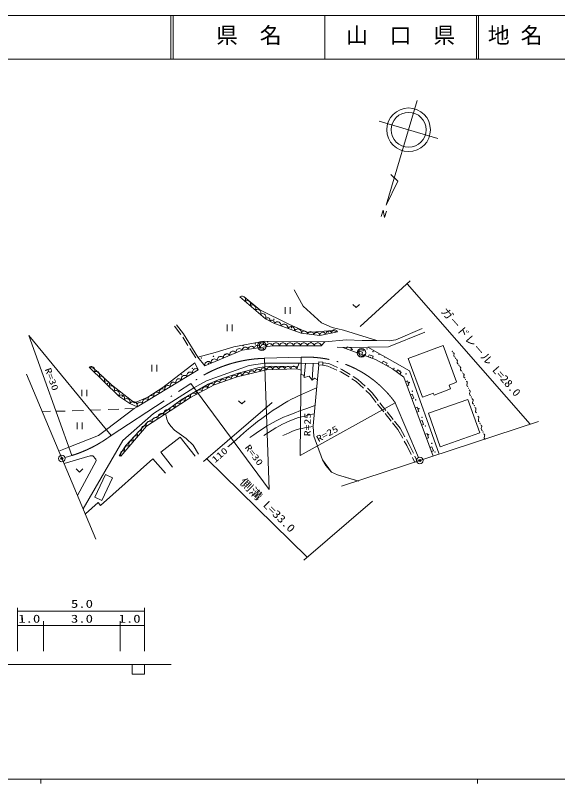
# Model space of a CAD drawing. Units: millimetres, scale not verified. Extents: x 40000 to 680000, y 20000 to 380000.
# Drawn here: x 262127 to 386362, y 204000 to 380000 of the extents above; entities that cross this region are included whole.
import ezdxf
from ezdxf.enums import TextEntityAlignment as Align

# ---------------------------------------------------------------- set-up
doc = ezdxf.new("R2010")
doc.units = ezdxf.units.MM
doc.header["$LTSCALE"] = 1000
doc.header["$PDMODE"] = 32
doc.header["$PDSIZE"] = 500
doc.linetypes.add('USER1', pattern=[18.5, 14.557377, -1.819672, 0.303279, -1.819672])
doc.linetypes.add('USER2', pattern=[3, 2.25, -0.75])
for name, color, linetype, lineweight in [('M-BGD', 7, 'Continuous', 13), ('M-BGD-CRST', 7, 'Continuous', 13), ('M-BMK-LINE', 2, 'Continuous', 13), ('M-BMK-SRVR', 3, 'Continuous', 13), ('M-STR-HTXT', 7, 'Continuous', 13), ('M-TTL-BAND', 7, 'Continuous', 13), ('M-TTL-LINE', 7, 'Continuous', 13), ('M-TTL-TXT', 7, 'Continuous', 13)]:
    doc.layers.add(name, color=color, linetype=linetype, lineweight=lineweight)
doc.layers.add('M-OTRS', color=6, linetype='Continuous')
doc.styles.add('ＭＳ ゴシック', font='')
doc.styles.get('ＭＳ ゴシック').set_extended_font_data('MS Gothic')

# ---------------------------------------------------------------- blocks, each defined once
blk = doc.blocks.new('BUHIN15')
at = {"color": 6, "linetype": 'Continuous', "lineweight": 13}
for radius in [50, 1.5]:
    blk.add_circle((0, 0), radius, dxfattribs=at)
blk = doc.blocks.new('BUHIN1')
at = {"color": 7, "linetype": 'Continuous', "lineweight": 13}
blk.add_lwpolyline([(-459, 456), (-556, 420), (-628, 352), (-686, 259), (-720, 145), (-727, -50), (-703, -206), (-598, -369), (-462, -469), (-263, -516), (227, -533), (438, -501), (565, -430), (675, -289), (722, -110), (728, 80), (718, 225), (676, 302), (613, 374), (545, 406)], dxfattribs=at)
blk.add_circle((0, 0), 1000, dxfattribs=at)
blk = doc.blocks.new('BUHIN6')
at = {"color": 7, "linetype": 'Continuous', "lineweight": 13}
blk.add_lwpolyline([(-382, -737), (352, -12), (-330, 762)], dxfattribs=at)
blk = doc.blocks.new('BUHIN8')
at = {"color": 3, "linetype": 'Continuous', "lineweight": 13}
for radius in [750, 22.5]:
    blk.add_circle((0, 0), radius, dxfattribs=at)
blk = doc.blocks.new('BUHIN5')
at = {"color": 7, "linetype": 'Continuous', "lineweight": 13}
for p, q in [((770, 547), (-730, 600)), ((-770, -551), (729, -603))]:
    blk.add_line(p, q, dxfattribs=at)
blk = doc.blocks.new('BUHIN2')
at = {"color": 7, "linetype": 'Continuous', "lineweight": 13}
blk.add_lwpolyline([(749.5, -26.2), (699.3, 148.2), (614.5, 297.5), (474.1, 467.5), (312.3, 563.2), (138.2, 625.6), (-94.2, 633.7), (-272.3, 583.6), (-440.3, 499.4), (-592.3, 339.6), (-683.6, 196.5), (-749.5, 26.2)], dxfattribs=at)
blk = doc.blocks.new('BUHIN10')
at = {"color": 7, "linetype": 'Continuous', "lineweight": 13}
blk.add_lwpolyline([(500, -17), (517, 482), (-482, 517), (-500, 17)], dxfattribs=at)
blk = doc.blocks.new('BUHIN11')
at = {"color": 7, "linetype": 'Continuous', "lineweight": 13}
blk.add_lwpolyline([(999.4, -34.9), (881.1, -125.8), (799.6, -168), (699, -184.5), (599.6, -166), (530.5, -138.6), (349.8, -12.2), (218.2, 87.4), (119.8, 135.9), (45.4, 153.5), (-49.9, 146.8), (-146.6, 100.2), (-269.8, 9.4)], dxfattribs=at)
blk.add_circle((-649.6, 22.7), 30, dxfattribs=at)

msp = doc.modelspace()

# ---------------------------------------------------------------- linework, layer by layer
at = {"layer": 'M-BGD'}
for p, q in [((328065, 313370), (326033, 317095)), ((319429, 310491), (313587, 315487)), ((314518, 315487), (318159, 312523)), ((328065, 313370), (332298, 309560)), ((318159, 312523), (324763, 309221)), ((321461, 309391), (319429, 310491)), ((298601, 308798), (300013, 306870)), ((299024, 309137), (300633, 307020)), ((327642, 307189), (321461, 309391)), ((324763, 309221), (329081, 307359)), ((334669, 308459), (332298, 309560)), ((334669, 308459), (337294, 307867)), ((355328, 308290), (349316, 305665)), ((300469, 306256), (301657, 304374)), ((300633, 307020), (303935, 301686)), ((331875, 306681), (327642, 307189)), ((329081, 307359), (334754, 307782)), ((335939, 307528), (331875, 306681)), ((334754, 307782), (335939, 307528)), ((344914, 305496), (337294, 307867)), ((355920, 307443), (347623, 304057)), ((312148, 304057), (319090, 305327)), ((319090, 305327), (333060, 305242)), ((333060, 305242), (332214, 304311)), ((337971, 305665), (333060, 305242)), ((341612, 305496), (337971, 305665)), ((341612, 305496), (344914, 305496)), ((347792, 305411), (344914, 305496)), ((349316, 305665), (347792, 305411)), ((302113, 303720), (303499, 301542)), ((303935, 301686), (307914, 302787)), ((314095, 303295), (305544, 299739)), ((307914, 302787), (312148, 304057)), ((321038, 304311), (314095, 303295)), ((332214, 304311), (321038, 304311)), ((329081, 304311), (332214, 304311)), ((335854, 303972), (337124, 303887)), ((337124, 303887), (342882, 303972)), ((339834, 302956), (337124, 303887)), ((344660, 301178), (339834, 302956)), ((347623, 304057), (342882, 303972)), ((342882, 303972), (352449, 298553)), ((352135, 301403), (360135, 304362)), ((360135, 304362), (363221, 296020)), ((305544, 299739), (303935, 301686)), ((348554, 299061), (344660, 301178)), ((352135, 301403), (355412, 292542)), ((285816, 292796), (279043, 299400)), ((279043, 299400), (280059, 299146)), ((295892, 294743), (303258, 300416)), ((303258, 300416), (304020, 298807)), ((303258, 300416), (304020, 298807)), ((315704, 299823), (305882, 296267)), ((313248, 298045), (317990, 299315)), ((319260, 300331), (315704, 299823)), ((317990, 299315), (320784, 299654)), ((319260, 300331), (327557, 300331)), ((320784, 299654), (326795, 299485)), ((326626, 299061), (327123, 300320)), ((327557, 300331), (331536, 300247)), ((328319, 297029), (328575, 300327)), ((330097, 296437), (330357, 300182)), ((330351, 285938), (331621, 299908)), ((331622, 300612), (331585, 299945)), ((331585, 299945), (332558, 299891)), ((332595, 300558), (331622, 300612)), ((332558, 299891), (332595, 300558)), ((280059, 299146), (284123, 295336)), ((304020, 298807), (290050, 290341)), ((308676, 296521), (313248, 298045)), ((319683, 298807), (312910, 297199)), ((326626, 299061), (319683, 298807)), ((327586, 298723), (326626, 299061)), ((327642, 297707), (327586, 298723)), ((328207, 297594), (327642, 297707)), ((328319, 297029), (328207, 297594)), ((351094, 297114), (348554, 299061)), ((352449, 298553), (359256, 279489)), ((305882, 296267), (303004, 294659)), ((306306, 295505), (308676, 296521)), ((312910, 297199), (307660, 295336)), ((329406, 297326), (328319, 297029)), ((330097, 296437), (329406, 297326)), ((330690, 296861), (330097, 296437)), ((331309, 296476), (330690, 296861)), ((357830, 279020), (351094, 297114)), ((361515, 295303), (363230, 295938)), ((284123, 295336), (289457, 291272)), ((292505, 292542), (295892, 294743)), ((303004, 294659), (293775, 288817)), ((300125, 291949), (306306, 295505)), ((307660, 295336), (302242, 292457)), ((342882, 294489), (343898, 293558)), ((358051, 293001), (361847, 294406)), ((361847, 294406), (361514, 295307)), ((288356, 291103), (285816, 292796)), ((289457, 291272), (292505, 292542)), ((302242, 292457), (297585, 289409)), ((355412, 292542), (357903, 293463)), ((357883, 293456), (358051, 293001)), ((290050, 290341), (288356, 291103)), ((295722, 288732), (300125, 291949)), ((365826, 292034), (356758, 288844)), ((368536, 284329), (365826, 292034)), ((270153, 289325), (268375, 289240)), ((271423, 289325), (273540, 289325)), ((277773, 289494), (275148, 289409)), ((281668, 289663), (279212, 289579)), ((289372, 289917), (283022, 285091)), ((283368, 289741), (285821, 289760)), ((293775, 288817), (286748, 282636)), ((287180, 289855), (289372, 289917)), ((290050, 290341), (289372, 289917)), ((297585, 289409), (292166, 285853)), ((292505, 286869), (295722, 288732)), ((356758, 288844), (359468, 281139)), ((296569, 288563), (296823, 287462)), ((296823, 287462), (297162, 286700)), ((292166, 285853), (286324, 278995)), ((287425, 281451), (292505, 286869)), ((297162, 286700), (297754, 285853)), ((297754, 285853), (298601, 285007)), ((330520, 283567), (330359, 285825)), ((281160, 283737), (274386, 281112)), ((283022, 285091), (281160, 283737)), ((299871, 283398), (295468, 279927)), ((298601, 285007), (301226, 283059)), ((299871, 283398), (303301, 279047)), ((332468, 278149), (330520, 283567)), ((368536, 284329), (359468, 281139)), ((286748, 282636), (277640, 266974)), ((301226, 283059), (302834, 281535)), ((274386, 281112), (272100, 280181)), ((285901, 279080), (287425, 281451)), ((295468, 279927), (298154, 276521)), ((302834, 281535), (304104, 279503)), ((279297, 279080), (273287, 277302)), ((279297, 279080), (279890, 279080)), ((279890, 279080), (280567, 278318)), ((280567, 278318), (280652, 277979)), ((293606, 278403), (281668, 267735)), ((285901, 279080), (286324, 278995)), ((286324, 278995), (285901, 279080)), ((293606, 278403), (296549, 275110)), ((332468, 278149), (333230, 276879)), ((334584, 275355), (332468, 278149)), ((280652, 277979), (276361, 270010)), ((333230, 276879), (334584, 275355)), ((282765, 274839), (280329, 269630)), ((284377, 274085), (282765, 274839)), ((334584, 275355), (335939, 274762)), ((335939, 274762), (334584, 275355)), ((335939, 274762), (340850, 273323)), ((340539, 273342), (335939, 274762)), ((284377, 274085), (281922, 268835)), ((280310, 269589), (281922, 268835)), ((281075, 268399), (278167, 265800)), ((281668, 267735), (281073, 268401))]:
    msp.add_line(p, q, dxfattribs=at)
at = {"layer": 'M-BGD', "linetype": 'USER2'}
for p, q in [((332504, 299841), (333740, 299665)), ((332588, 300435), (333907, 300247)), ((333740, 299665), (336672, 298361)), ((333907, 300247), (336955, 298892)), ((336672, 298361), (340230, 296127)), ((336955, 298892), (340596, 296606)), ((340230, 296127), (343450, 293156)), ((340596, 296606), (343898, 293558)), ((343450, 293156), (345116, 290906)), ((343898, 293558), (345591, 291272)), ((345116, 290906), (346816, 288780)), ((345591, 291272), (347284, 289155)), ((346816, 288780), (348507, 286667)), ((347284, 289155), (348978, 287039)), ((348978, 287039), (350248, 285430)), ((348507, 286667), (349749, 285094)), ((350248, 285430), (352364, 281705)), ((349749, 285094), (351832, 281427)), ((352364, 281705), (354212, 277832)), ((351832, 281427), (353670, 277574))]:
    msp.add_line(p, q, dxfattribs=at)
at = {"layer": 'M-BGD'}
for points in [[(331142, 294640), (329745, 294072), (328347, 293483), (326992, 292870), (326193, 292480), (325393, 292067), (324576, 291622), (323759, 291154), (322918, 290649), (322087, 290126), (321224, 289558), (320364, 288968), (318589, 287677), (317629, 286938), (316674, 286178), (315561, 285264), (314454, 284328), (312763, 282860), (311076, 281371), (310807, 281132)], [(330774, 290589), (328915, 289952), (327051, 289292), (326376, 289044), (325375, 288662), (324372, 288258), (323581, 287920), (322789, 287559), (321858, 287101), (321163, 286731), (320477, 286343), (319681, 285868), (318894, 285374), (317815, 284667), (316745, 283942), (315845, 283323)], [(330603, 288709), (329472, 288473), (328339, 288216), (327652, 288041), (326962, 287844), (326376, 287656), (325806, 287451), (325234, 287224), (324623, 286959), (324011, 286671), (323326, 286324), (322647, 285958), (321819, 285485), (320989, 284988), (319035, 283763)], [(330359, 285825), (329375, 285679), (328397, 285512), (327800, 285391), (327208, 285251), (326483, 285042), (325985, 284871), (325484, 284677), (324833, 284398), (324179, 284096), (323392, 283717)]]:
    msp.add_lwpolyline(points, dxfattribs=at)
for centre in [(316062, 313859), (321341, 310377), (325385, 308467), (333810, 307456), (317105, 304746), (319904, 305156), (327105, 304780), (329904, 305190), (314307, 304337), (324307, 304371), (339334, 303493), (340698, 302869), (342686, 303609), (344050, 302985), (304716, 301504), (307515, 301913), (310314, 302323), (342062, 302245), (345414, 302361), (306321, 300309), (347518, 299749), (300228, 297678), (302647, 299144), (311889, 297463), (313883, 297622), (348882, 299125), (350246, 298501), (351611, 297877), (283259, 295663), (352351, 295889), (306068, 294991), (353091, 293901), (286667, 292768), (302240, 292678), (298412, 290365), (353831, 291913), (354571, 289925), (355311, 287937), (356051, 285949), (356791, 283961), (357531, 281973), (358271, 279985)]:
    msp.add_circle(centre, 50, dxfattribs=at)
for centre, start, end in [((317297, 312286), 344.58951, 114.33723), ((343426, 301621), 352.6339, 146.91633), ((346778, 301737), 120.98873, 359.95435), ((346154, 300373), 324.29252, 158.64554), ((279851, 298558), 6.72354, 84.72425), ((297809, 296212), 211.22938, 43.97455), ((294584, 288053), 189.64126, 50.50975)]:
    msp.add_arc(centre, 50, start, end, dxfattribs=at)
at = {"layer": 'M-BGD-CRST'}
for p, q in [((262636, 234331), (262636, 244260)), ((262636, 243499), (284279, 243499)), ((286172, 243499), (281427, 243499)), ((285470, 243499), (289803, 243499)), ((291696, 243499), (286951, 243499)), ((291696, 244260), (291696, 234331)), ((268566, 241243), (268566, 234331)), ((286172, 234331), (286172, 241243)), ((262636, 240243), (268566, 240243)), ((268566, 240243), (283668, 240243)), ((286172, 240243), (283668, 240243)), ((285470, 240243), (289193, 240243)), ((291696, 240243), (289193, 240243)), ((255671, 231307), (291696, 231307)), ((281439, 231307), (288907, 231307)), ((288907, 231307), (288907, 229060)), ((291696, 231307), (292937, 231307)), ((291696, 231307), (291696, 229060)), ((292070, 231307), (293935, 231307)), ((292070, 231307), (297806, 231307)), ((288907, 229060), (291696, 229060))]:
    msp.add_line(p, q, dxfattribs=at)
at = {"layer": 'M-BMK-LINE'}
for p, q in [((275064, 279165), (265242, 306681)), ((265242, 306681), (284038, 283737)), ((320276, 271375), (319175, 301432)), ((327642, 301686), (327388, 279165)), ((264650, 297791), (280567, 260030)), ((302326, 295675), (320276, 271375)), ((327388, 279165), (349147, 291272)), ((336870, 272137), (381955, 286943))]:
    msp.add_line(p, q, dxfattribs=at)
at = {"layer": 'M-BMK-LINE', "linetype": 'USER1'}
for p, q in [((319175, 301432), (327642, 301686)), ((284038, 283737), (302326, 295675)), ((349147, 291272), (354505, 278715)), ((273504, 278706), (275064, 279165))]:
    msp.add_line(p, q, dxfattribs=at)
for centre, radius, start, end in [((320014, 271444), 30000, 91.60147, 126.12726), ((328823, 276714), 25000, 35.61414, 92.70782), ((266126, 307803), 30000, 287.3342, 306.6609)]:
    msp.add_arc(centre, radius, start, end, dxfattribs=at)
at = {"layer": 'M-BMK-SRVR'}
for p, q in [((347096, 336527), (354207, 360494)), ((345505, 355774), (358927, 351792)), ((349761, 341995), (348128, 343522)), ((347096, 336527), (349761, 341995)), ((346378, 335387), (345945, 333900)), ((346705, 333676), (346378, 335387)), ((347144, 335155), (346705, 333676))]:
    msp.add_line(p, q, dxfattribs=at)
for radius in [5000, 4000]:
    msp.add_circle((352216, 353784), radius, dxfattribs=at)
at = {"layer": 'M-OTRS'}
for p in [(272784, 278493), (354800, 278025)]:
    msp.add_point(p, dxfattribs=at)
at = {"layer": 'M-STR-HTXT'}
for p, q in [((341084, 308714), (352596, 319151)), ((351855, 318480), (380094, 286332)), ((320966, 291298), (305216, 277785)), ((305975, 278436), (328985, 255876)), ((328226, 255225), (343975, 268738))]:
    msp.add_line(p, q, dxfattribs=at)
at = {"layer": 'M-TTL-BAND'}
for p, q in [((40000, 205000), (579000, 205000)), ((268000, 205000), (268000, 204000)), ((368000, 205000), (368000, 204000))]:
    msp.add_line(p, q, dxfattribs=at)
at = {"layer": 'M-TTL-LINE'}
for p, q in [((680000, 380000), (40000, 380000)), ((297750, 380000), (297750, 370000)), ((298250, 380000), (298250, 370000)), ((333000, 380000), (333000, 370000)), ((367750, 380000), (367750, 370000)), ((368250, 380000), (368250, 370000)), ((40000, 370000), (680000, 370000))]:
    msp.add_line(p, q, dxfattribs=at)

# ---------------------------------------------------------------- block references
at = {"layer": 'M-BGD'}
for name, p, xscale, yscale, rotation in [('BUHIN2', (314172, 314987), 1.024924, 1.024924, 321.46337), ('BUHIN2', (315340, 313988), 1.024924, 1.024924, 321.46337), ('BUHIN2', (316508, 312989), 1.024924, 1.024924, 321.46337), ('BUHIN2', (317677, 311990), 1.024924, 1.024924, 321.46337), ('BUHIN2', (318845, 310991), 1.024924, 1.024924, 321.46337), ('BUHIN2', (319937, 310216), 0.7702129, 0.7702129, 333.57169), ('BUHIN2', (320953, 309666), 0.7702129, 0.7702129, 333.57169), ('BUHIN2', (322234, 309116), 1.093584, 1.093584, 342.39133), ('BUHIN2', (323779, 308565), 1.093584, 1.093584, 342.39133), ('BUHIN2', (325324, 308015), 1.093584, 1.093584, 342.39133), ('BUHIN2', (326870, 307464), 1.093584, 1.093584, 342.39133), ('BUHIN2', (335262, 307387), 0.9225199, 0.9225199, 13.7728), ('BUHIN2', (328348, 307104), 0.9474181, 0.9474181, 355.15668), ('BUHIN2', (329759, 306935), 0.9474181, 0.9474181, 355.15668), ('BUHIN2', (331170, 306766), 0.9474181, 0.9474181, 355.15668), ('BUHIN2', (332553, 306822), 0.9225199, 0.9225199, 13.7728), ('BUHIN2', (333907, 307105), 0.9225199, 0.9225199, 13.7728), ('BUHIN2', (317567, 303803), 0.9355948, 0.9355948, 10.32521), ('BUHIN2', (318955, 304006), 0.9355948, 0.9355948, 10.32521), ('BUHIN2', (320344, 304209), 0.9355948, 0.9355948, 10.32521), ('BUHIN2', (321837, 304311), 1.064381, 1.064381, 2), ('BUHIN2', (323433, 304311), 1.064381, 1.064381, 2), ('BUHIN2', (325030, 304311), 1.064381, 1.064381, 2), ('BUHIN2', (326626, 304311), 1.064381, 1.064381, 2), ('BUHIN2', (328223, 304311), 1.064381, 1.064381, 2), ('BUHIN2', (329819, 304311), 1.064381, 1.064381, 2), ('BUHIN2', (331416, 304311), 1.064381, 1.064381, 2), ('BUHIN2', (310532, 301813), 1.028992, 1.028992, 24.58036), ('BUHIN2', (311958, 302406), 1.028992, 1.028992, 24.58036), ('BUHIN2', (313383, 302999), 1.028992, 1.028992, 24.58036), ('BUHIN2', (314790, 303397), 0.9355948, 0.9355948, 10.32521), ('BUHIN2', (316178, 303600), 0.9355948, 0.9355948, 10.32521), ('BUHIN11', (362482, 302501), 0.8804544, 0.8804544, 297.64099), ('BUHIN2', (307682, 300628), 1.028992, 1.028992, 24.58036), ('BUHIN2', (309107, 301221), 1.028992, 1.028992, 24.58036), ('BUHIN11', (363244, 300914), 0.8804544, 0.8804544, 297.64099), ('BUHIN2', (279608, 298850), 1.05108, 1.05108, 317.72382), ('BUHIN2', (303385, 298422), 0.9900031, 0.9900031, 33.2164), ('BUHIN2', (306257, 300035), 1.028992, 1.028992, 24.58036), ('BUHIN2', (319006, 298646), 0.9281683, 0.9281683, 15.35553), ('BUHIN2', (320378, 298832), 0.9263517, 0.9263517, 4.09514), ('BUHIN2', (321766, 298883), 0.9263517, 0.9263517, 4.09514), ('BUHIN2', (323155, 298934), 0.9263517, 0.9263517, 4.09514), ('BUHIN2', (324543, 298985), 0.9263517, 0.9263517, 4.09514), ('BUHIN2', (325932, 299036), 0.9263517, 0.9263517, 4.09514), ('BUHIN11', (364006, 299326), 0.8804544, 0.8804544, 297.64099), ('BUHIN2', (280737, 297749), 1.05108, 1.05108, 317.72382), ('BUHIN2', (281865, 296648), 1.05108, 1.05108, 317.72382), ('BUHIN2', (300845, 296883), 0.9900031, 0.9900031, 33.2164), ('BUHIN2', (302115, 297653), 0.9900031, 0.9900031, 33.2164), ('BUHIN2', (312254, 296966), 0.9284586, 0.9284586, 21.5376), ('BUHIN2', (313588, 297360), 0.9281683, 0.9281683, 15.35553), ('BUHIN2', (314942, 297681), 0.9281683, 0.9281683, 15.35553), ('BUHIN2', (316297, 298003), 0.9281683, 0.9281683, 15.35553), ('BUHIN2', (317651, 298325), 0.9281683, 0.9281683, 15.35553), ('BUHIN11', (364768, 297739), 0.8804544, 0.8804544, 297.64099), ('BUHIN2', (282994, 295548), 1.05108, 1.05108, 317.72382), ('BUHIN2', (298305, 295344), 0.9900031, 0.9900031, 33.2164), ('BUHIN2', (299575, 296113), 0.9900031, 0.9900031, 33.2164), ('BUHIN2', (306983, 294976), 1.022572, 1.022572, 29.98505), ('BUHIN2', (308317, 295569), 0.9284586, 0.9284586, 21.5376), ('BUHIN2', (309629, 296035), 0.9284586, 0.9284586, 21.5376), ('BUHIN2', (310942, 296500), 0.9284586, 0.9284586, 21.5376), ('BUHIN11', (365482, 295941), 1.057603, 1.057603, 290.33219), ('BUHIN2', (284123, 294447), 1.05108, 1.05108, 317.72382), ('BUHIN2', (285252, 293346), 1.05108, 1.05108, 317.72382), ('BUHIN2', (294495, 293035), 0.9900031, 0.9900031, 33.2164), ('BUHIN2', (295765, 293804), 0.9900031, 0.9900031, 33.2164), ('BUHIN2', (297035, 294574), 0.9900031, 0.9900031, 33.2164), ('BUHIN2', (304274, 293537), 1.022572, 1.022572, 29.98505), ('BUHIN2', (305629, 294256), 1.022572, 1.022572, 29.98505), ('BUHIN11', (366147, 293933), 1.057603, 1.057603, 290.33219), ('BUHIN2', (286451, 292373), 1.017509, 1.017509, 328.3153), ('BUHIN2', (287721, 291526), 1.017509, 1.017509, 328.3153), ('BUHIN2', (291955, 291495), 0.9900031, 0.9900031, 33.2164), ('BUHIN2', (293225, 292265), 0.9900031, 0.9900031, 33.2164), ('BUHIN2', (300496, 291314), 0.9276281, 0.9276281, 35.20477), ('BUHIN2', (301660, 292076), 0.9276281, 0.9276281, 35.20477), ('BUHIN2', (302920, 292817), 1.022572, 1.022572, 29.98505), ('BUHIN11', (366813, 291925), 1.057603, 1.057603, 290.33219), ('BUHIN2', (289203, 290722), 1.238325, 1.238325, 337.78063), ('BUHIN2', (290685, 290726), 0.9900031, 0.9900031, 33.2164), ('BUHIN2', (298167, 289790), 0.9276281, 0.9276281, 35.20477), ('BUHIN2', (299332, 290552), 0.9276281, 0.9276281, 35.20477), ('BUHIN11', (367478, 289918), 1.057603, 1.057603, 290.33219), ('BUHIN2', (295553, 288076), 1.080264, 1.080264, 35.27318), ('BUHIN2', (296908, 288965), 1.080264, 1.080264, 35.27318), ('BUHIN11', (368143, 287910), 1.057603, 1.057603, 290.33219), ('BUHIN2', (292844, 286298), 1.080264, 1.080264, 35.27318), ('BUHIN2', (294198, 287187), 1.080264, 1.080264, 35.27318), ('BUHIN2', (290706, 284139), 1.000994, 1.000994, 51.57397), ('BUHIN2', (291679, 285282), 1.000994, 1.000994, 51.57397), ('BUHIN11', (368808, 285902), 1.057603, 1.057603, 290.33219), ('BUHIN2', (289732, 282996), 1.000994, 1.000994, 51.57397), ('BUHIN11', (369474, 283894), 1.057603, 1.057603, 290.33219), ('BUHIN2', (287785, 280710), 1.000994, 1.000994, 51.57397), ('BUHIN2', (288758, 281853), 1.000994, 1.000994, 51.57397), ('BUHIN2', (286811, 279567), 1.000994, 1.000994, 51.57397)]:
    msp.add_blockref(name, p, dxfattribs=dict(at, xscale=xscale, yscale=yscale, rotation=rotation))
for name, p, rotation in [('BUHIN6', (340213, 313429), 272), ('BUHIN5', (324502, 312369), 272), ('BUHIN5', (311202, 308418), 272), ('BUHIN1', (318581, 304259), 272), ('BUHIN10', (338479, 303422), 343.0403), ('BUHIN1', (341442, 302680), 272), ('BUHIN10', (341041, 302512), 341.77518), ('BUHIN10', (343454, 301623), 341.77518), ('BUHIN5', (293949, 299165), 272), ('BUHIN10', (346607, 300120), 333.46889), ('BUHIN10', (349824, 298088), 324.52849), ('BUHIN10', (351656, 295606), 292.41934), ('BUHIN5', (277950, 293478), 272), ('BUHIN10', (352778, 292591), 292.41934), ('BUHIN6', (313997, 291358), 272), ('BUHIN10', (353901, 289575), 292.41934), ('BUHIN10', (355024, 286559), 292.41934), ('BUHIN5', (276890, 285961), 272), ('BUHIN10', (356146, 283544), 292.41934), ('BUHIN10', (357269, 280528), 292.41934), ('BUHIN6', (276810, 275738), 272)]:
    msp.add_blockref(name, p, dxfattribs=dict(at, rotation=rotation))
at = {"layer": 'M-BMK-SRVR', "rotation": 272}
for p in [(272784, 278494), (354800, 278025)]:
    msp.add_blockref('BUHIN8', p, dxfattribs=at)
at = {"layer": 'M-OTRS', "rotation": 114}
for p in [(272787, 278488), (354815, 278030)]:
    msp.add_blockref('BUHIN15', p, dxfattribs=at)

# ---------------------------------------------------------------- texts
at = {"layer": 'M-BGD', "style": 'ＭＳ ゴシック', "width": 1.35}
for s, rotation, p in [('R=30', 290.2, (268425, 298768)), ('R=25', 89.4, (330176, 283554)), ('R=25', 29.2, (331796, 281822)), ('R=30', 306.6, (314267, 280735)), ('110', 40.8, (308177, 277067))]:
    msp.add_text(s, height=1466, rotation=rotation, dxfattribs=at).set_placement(p, align=Align.BOTTOM_LEFT)
at = {"layer": 'M-BGD-CRST', "style": 'ＭＳ ゴシック', "width": 1.35}
for s, p in [('5.0', (274863, 243735)), ('1.0', (262794, 240315)), ('3.0', (274863, 240315)), ('1.0', (285773, 240315))]:
    msp.add_text(s, height=1833, rotation=0.1, dxfattribs=at).set_placement(p, align=Align.BOTTOM_LEFT)
at = {"layer": 'M-STR-HTXT', "style": 'ＭＳ ゴシック'}
for s, rotation, width, p in [('ガ－ドレ－ル L=28.0', 311.3, 1.1, (359054, 311738)), ('側溝 L=33.0', 315.6, 1.2, (312984, 272518))]:
    msp.add_text(s, height=1833, rotation=rotation, dxfattribs=dict(at, width=width)).set_placement(p, align=Align.BOTTOM_LEFT)
at = {"layer": 'M-TTL-TXT', "style": 'ＭＳ ゴシック'}
for s, p in [('県\u3000名', (308125, 372500)), ('山\u3000口\u3000県', (337875, 372500)), ('地 名', (370380, 372500))]:
    msp.add_text(s, height=3666, dxfattribs=at).set_placement(p, align=Align.BOTTOM_LEFT)

doc.saveas('drawing.dxf')
